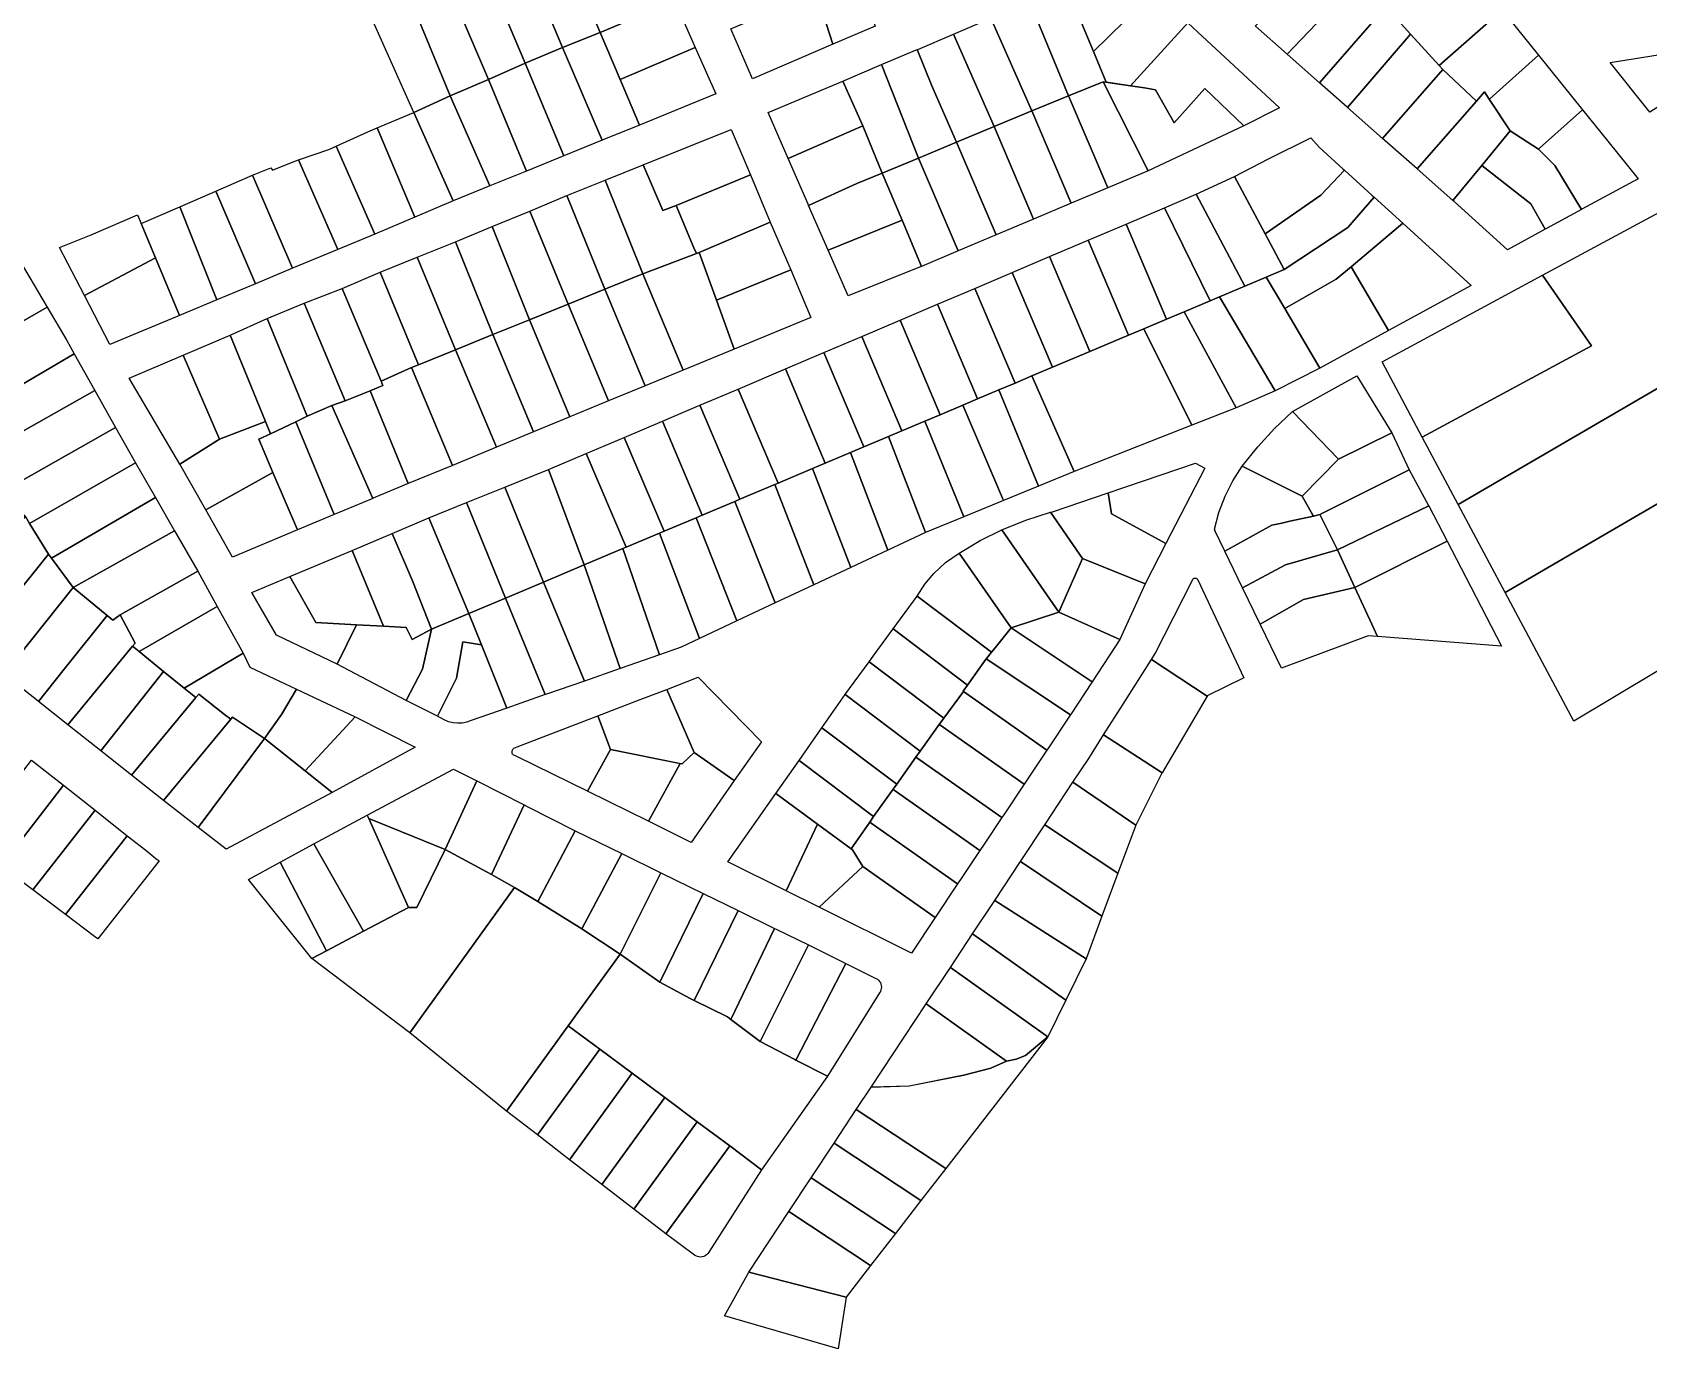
# Model space of a CAD drawing. Header units: millimetres. Extents: x 522658 to 553925, y 7796479 to 7820139.
# Drawn here: x 542794.7 to 543273.4, y 7802411.6 to 7802801.4 of the extents above; entities that cross this region are included whole.
import ezdxf

# ---------------------------------------------------------------- set-up
doc = ezdxf.new("R2010")
doc.units = ezdxf.units.MM
doc.layers.add('ZONA RESIDENCIAL 2 (ZR_2)', color=2, linetype='Continuous')

msp = doc.modelspace()

# ---------------------------------------------------------------- linework, layer by layer
at = {"layer": 'ZONA RESIDENCIAL 2 (ZR_2)'}
for points in [[(543031.8, 7802797.88), (543026.86, 7802813.27), (543022.29, 7802826.63), (543022.58, 7802826.75), (543028.89, 7802829.36), (543033.25, 7802831.08), (543044.29, 7802803.22), (543031.8, 7802797.88)], [(542951.67, 7802796.93), (542940.19, 7802824.42), (542951.19, 7802829), (542957.26, 7802814.68), (542962.9, 7802801.39), (542951.67, 7802796.93)], [(543156.89, 7802803.25), (543170.91, 7802817.77), (543178.81, 7802825.71), (543187.68, 7802817.36), (543166.34, 7802794.9), (543156.95, 7802803.19), (543156.89, 7802803.25)], [(542951.67, 7802796.93), (542940.64, 7802792.3), (542929.01, 7802819.77), (542940.01, 7802824.35), (542940.19, 7802824.42), (542951.67, 7802796.93)], [(542957.26, 7802814.68), (542979.05, 7802824.04), (542984.95, 7802810.67), (542962.9, 7802801.39), (542957.26, 7802814.68)], [(543127, 7802813.5), (543108.95, 7802795.68), (543100.89, 7802815.22), (543115.99, 7802821.7), (543116.52, 7802821.79), (543117.06, 7802821.78), (543117.58, 7802821.69), (543118.09, 7802821.52), (543118.56, 7802821.27), (543118.99, 7802820.94), (543119.04, 7802820.89), (543127, 7802813.5)], [(543230.04, 7802807.99), (543211.37, 7802791.57), (543202.9, 7802800.85), (543199.23, 7802804.87), (543219.37, 7802821.24), (543230.04, 7802807.99)], [(542940.64, 7802792.3), (542929.77, 7802787.44), (542917.98, 7802815.18), (542929.01, 7802819.77), (542940.64, 7802792.3)], [(543175.89, 7802786.47), (543166.34, 7802794.9), (543187.68, 7802817.36), (543188.92, 7802816.18), (543195.52, 7802808.95), (543175.89, 7802786.47)], [(542906.86, 7802810.55), (542917.98, 7802815.18), (542929.77, 7802787.44), (542918.46, 7802782.58), (542906.86, 7802810.55)], [(542991.04, 7802796.88), (542968.77, 7802787.45), (542962.9, 7802801.39), (542984.95, 7802810.67), (542991.04, 7802796.88)], [(543031.78, 7802797.87), (543007.93, 7802787.67), (543001.57, 7802802.49), (543026.86, 7802813.27), (543031.78, 7802797.87)], [(543112.68, 7802786.65), (543111.81, 7802786.78), (543101.61, 7802782.64), (543090.05, 7802810.56), (543100.89, 7802815.22), (543108.95, 7802795.68), (543112.68, 7802786.65)], [(543108.95, 7802795.68), (543127, 7802813.5), (543136.94, 7802804.26), (543119.92, 7802785.57), (543112.68, 7802786.65), (543108.95, 7802795.68)], [(542895.1, 7802805.65), (542906.86, 7802810.55), (542918.46, 7802782.58), (542907.62, 7802777.68), (542895.1, 7802805.65)], [(543078.59, 7802805.61), (543090.05, 7802810.56), (543101.61, 7802782.64), (543090.67, 7802778.2), (543078.59, 7802805.61)], [(543199.23, 7802804.87), (543202.9, 7802800.85), (543184.21, 7802779.12), (543184.1, 7802779.22), (543175.89, 7802786.47), (543195.52, 7802808.95), (543199.23, 7802804.87)], [(543240.79, 7802794.65), (543226.32, 7802781.69), (543226.2, 7802781.58), (543224.74, 7802783.78), (543222.36, 7802781.06), (543212.4, 7802790.44), (543211.37, 7802791.57), (543230.04, 7802807.99), (543240.79, 7802794.65)], [(542974.46, 7802773.93), (542963.43, 7802769.44), (542951.67, 7802796.93), (542962.9, 7802801.39), (542968.77, 7802787.45), (542974.46, 7802773.93)], [(543067.53, 7802800.82), (543078.59, 7802805.61), (543090.67, 7802778.2), (543079.55, 7802773.55), (543067.53, 7802800.82)], [(543119.92, 7802785.57), (543136.94, 7802804.26), (543139.92, 7802801.49), (543164.08, 7802779.05), (543153.54, 7802773.73), (543141.97, 7802784.75), (543132.82, 7802774.64), (543127.31, 7802784.4), (543124.04, 7802784.95), (543119.92, 7802785.57)], [(542963.43, 7802769.44), (542952.06, 7802764.81), (542940.64, 7802792.3), (542951.67, 7802796.93), (542963.43, 7802769.44)], [(542968.77, 7802787.45), (542991.04, 7802796.88), (542997.1, 7802783.15), (542974.46, 7802773.93), (542968.77, 7802787.45)], [(543068.43, 7802768.9), (543057.16, 7802764.18), (543046.21, 7802791.83), (543056.79, 7802796.29), (543061.12, 7802785.54), (543068.43, 7802768.9)], [(543068.43, 7802768.9), (543061.12, 7802785.54), (543056.79, 7802796.29), (543056.95, 7802796.36), (543067.53, 7802800.82), (543079.55, 7802773.55), (543068.43, 7802768.9)], [(543212.4, 7802790.44), (543194.55, 7802770), (543184.21, 7802779.12), (543202.9, 7802800.85), (543202.94, 7802800.8), (543211.37, 7802791.57), (543212.4, 7802790.44)], [(543295.02, 7802791.34), (543273.76, 7802777.72), (543261.99, 7802792.44), (543286.09, 7802796.29), (543293.47, 7802797.47), (543295.02, 7802791.34)], [(542952.06, 7802764.81), (542941.06, 7802760.33), (542929.77, 7802787.44), (542940.64, 7802792.3), (542952.06, 7802764.81)], [(543057.16, 7802764.18), (543046.38, 7802759.66), (543040.63, 7802773.69), (543034.73, 7802786.99), (543046.21, 7802791.83), (543057.16, 7802764.18)], [(543241.11, 7802767.12), (543240.76, 7802766.81), (543232.42, 7802772.25), (543226.2, 7802781.58), (543226.32, 7802781.69), (543240.79, 7802794.65), (543247.72, 7802786.05), (543253.8, 7802778.5), (543241.11, 7802767.12)], [(542941.06, 7802760.33), (542930.21, 7802755.91), (542918.46, 7802782.58), (542929.77, 7802787.44), (542941.06, 7802760.33)], [(543012.62, 7802777.66), (543034.73, 7802786.99), (543040.63, 7802773.69), (543018.52, 7802764.07), (543012.62, 7802777.66)], [(543125.17, 7802760.43), (543113.2, 7802755.38), (543101.61, 7802782.64), (543111.81, 7802786.78), (543125.17, 7802760.43)], [(543125.17, 7802760.43), (543111.81, 7802786.78), (543119.92, 7802785.57), (543124.04, 7802784.95), (543127.31, 7802784.4), (543132.82, 7802774.64), (543141.97, 7802784.75), (543153.54, 7802773.73), (543125.17, 7802760.43)], [(543194.55, 7802770), (543212.4, 7802790.44), (543222.36, 7802781.06), (543204.8, 7802760.95), (543194.55, 7802770)], [(542930.21, 7802755.91), (542919.27, 7802751.46), (542907.62, 7802777.68), (542918.46, 7802782.58), (542930.21, 7802755.91)], [(543090.67, 7802778.2), (543101.61, 7802782.64), (543113.2, 7802755.38), (543102.32, 7802750.79), (543090.67, 7802778.2)], [(543232.42, 7802772.25), (543223.95, 7802762), (543215.38, 7802751.62), (543204.8, 7802760.95), (543222.36, 7802781.06), (543224.74, 7802783.78), (543226.2, 7802781.58), (543232.42, 7802772.25)], [(542919.27, 7802751.46), (542907.98, 7802746.69), (542896.84, 7802773.14), (542907.62, 7802777.68), (542919.27, 7802751.46)], [(543102.32, 7802750.79), (543091.22, 7802746.1), (543079.55, 7802773.55), (543090.67, 7802778.2), (543102.32, 7802750.79)], [(543253.63, 7802749.01), (543253.5, 7802748.94), (543245.58, 7802761.98), (543240.76, 7802766.81), (543241.11, 7802767.12), (543253.8, 7802778.5), (543261.33, 7802769.15), (543270.26, 7802758.06), (543253.63, 7802749.01)], [(542907.98, 7802746.69), (542896.11, 7802741.67), (542884.7, 7802767.69), (542894.09, 7802771.92), (542896.84, 7802773.14), (542907.98, 7802746.69)], [(543007.41, 7802759.16), (542985.35, 7802750.11), (542981.44, 7802748.69), (542975.61, 7802762.16), (543001.62, 7802772.67), (543007.41, 7802759.16)], [(543046.38, 7802759.66), (543038.9, 7802756.6), (543024.6, 7802750.14), (543024.45, 7802750.48), (543018.52, 7802764.07), (543040.63, 7802773.69), (543046.38, 7802759.66)], [(543091.22, 7802746.1), (543080.12, 7802741.41), (543068.43, 7802768.9), (543079.55, 7802773.55), (543091.22, 7802746.1)], [(542896.11, 7802741.67), (542885.16, 7802737.11), (542873.53, 7802763.64), (542882.5, 7802766.73), (542884.7, 7802767.69), (542896.11, 7802741.67)], [(543080.12, 7802741.41), (543068.87, 7802736.66), (543057.16, 7802764.18), (543068.43, 7802768.9), (543080.12, 7802741.41)], [(543183.3, 7802760.58), (543176.32, 7802753.21), (543159.81, 7802741.78), (543150.75, 7802758.67), (543160.85, 7802763.98), (543173.3, 7802770.19), (543175.78, 7802767.41), (543182.91, 7802760.93), (543183.3, 7802760.58)], [(543240.76, 7802766.81), (543245.58, 7802761.98), (543253.5, 7802748.94), (543243.09, 7802743.28), (543242.74, 7802743.09), (543238.54, 7802750.59), (543223.95, 7802762), (543232.42, 7802772.25), (543240.76, 7802766.81)], [(542865.36, 7802761.29), (542865.79, 7802760.62), (542871.47, 7802762.9), (542873.53, 7802763.64), (542885.16, 7802737.11), (542871.74, 7802731.52), (542859.87, 7802759.08), (542865.36, 7802761.29)], [(543052.26, 7802745.8), (543046.38, 7802759.66), (543057.16, 7802764.18), (543068.87, 7802736.66), (543058.07, 7802732.1), (543052.26, 7802745.8)], [(542871.74, 7802731.52), (542860.82, 7802726.97), (542849.04, 7802754.39), (542859.87, 7802759.08), (542871.74, 7802731.52)], [(542991.34, 7802735.94), (542975.5, 7802729.9), (542964.3, 7802757.59), (542975.61, 7802762.16), (542981.44, 7802748.69), (542985.35, 7802750.11), (542990.64, 7802737.56), (542991.34, 7802735.94)], [(543013.25, 7802745.21), (542992.15, 7802736.25), (542991.34, 7802735.94), (542990.64, 7802737.56), (542985.35, 7802750.11), (543007.41, 7802759.16), (543013.25, 7802745.21)], [(543052.26, 7802745.8), (543030.39, 7802736.93), (543024.6, 7802750.14), (543038.9, 7802756.6), (543046.38, 7802759.66), (543052.26, 7802745.8)], [(543153.77, 7802726.23), (543139.37, 7802753.5), (543150.75, 7802758.67), (543159.81, 7802741.78), (543165.48, 7802731.21), (543160.15, 7802728.92), (543153.77, 7802726.23)], [(543192.1, 7802752.57), (543184.28, 7802743.6), (543165.48, 7802731.21), (543159.81, 7802741.78), (543176.32, 7802753.21), (543183.3, 7802760.58), (543191.39, 7802753.22), (543192.1, 7802752.57)], [(543238.54, 7802750.59), (543242.74, 7802743.09), (543231.56, 7802737), (543215.77, 7802751.28), (543215.38, 7802751.62), (543223.95, 7802762), (543238.54, 7802750.59)], [(542799.05, 7802719.97), (542784.76, 7802711.78), (542767.53, 7802739.93), (542772, 7802744.92), (542774.16, 7802748.18), (542776.8, 7802751.08), (542779.84, 7802753.55), (542788.84, 7802737.36), (542799.05, 7802719.97)], [(542860.82, 7802726.97), (542849.37, 7802722.2), (542838.36, 7802749.77), (542849.04, 7802754.39), (542860.82, 7802726.97)], [(542975.5, 7802729.9), (542964.24, 7802725.34), (542953.03, 7802753.04), (542964.3, 7802757.59), (542975.5, 7802729.9)], [(543143.5, 7802721.9), (543130.01, 7802749.46), (543139.37, 7802753.5), (543153.77, 7802726.23), (543146.33, 7802723.09), (543143.5, 7802721.9)], [(542849.37, 7802722.2), (542838.3, 7802717.59), (542831.17, 7802734.67), (542826.93, 7802744.83), (542838.36, 7802749.77), (542849.37, 7802722.2)], [(542953.39, 7802720.94), (542941.9, 7802716.28), (542930.87, 7802743.86), (542942, 7802748.47), (542953.39, 7802720.94)], [(542964.24, 7802725.34), (542953.39, 7802720.94), (542942, 7802748.47), (542953.03, 7802753.04), (542964.24, 7802725.34)], [(543130.56, 7802716.45), (543118.62, 7802744.62), (543130.01, 7802749.46), (543143.5, 7802721.9), (543135.78, 7802718.65), (543130.56, 7802716.45)], [(543165.48, 7802731.21), (543184.28, 7802743.6), (543192.1, 7802752.57), (543200.57, 7802744.87), (543185.26, 7802731.96), (543180.87, 7802728.26), (543165.6, 7802719.66), (543160.15, 7802728.92), (543165.48, 7802731.21)], [(543206.31, 7802681.52), (543256.43, 7802708.58), (543241.95, 7802729.45), (543277.92, 7802748.87), (543306.12, 7802713.48), (543216.96, 7802661.57), (543206.31, 7802681.52)], [(542812.14, 7802741.47), (542825.87, 7802747.36), (542826.93, 7802744.83), (542831.17, 7802734.67), (542810.11, 7802723.46), (542802.69, 7802737.71), (542812.14, 7802741.47)], [(542941.9, 7802716.28), (542931.08, 7802711.89), (542920.01, 7802739.36), (542930.87, 7802743.86), (542941.9, 7802716.28)], [(542997.27, 7802722.07), (542992.15, 7802736.25), (543013.25, 7802745.21), (543019.28, 7802731.03), (542997.27, 7802722.07)], [(543058.07, 7802732.1), (543057.92, 7802732.04), (543036.32, 7802723.42), (543030.39, 7802736.93), (543052.26, 7802745.8), (543058.07, 7802732.1)], [(543119.3, 7802711.69), (543107.37, 7802739.84), (543118.62, 7802744.62), (543130.56, 7802716.45), (543123.9, 7802713.63), (543119.3, 7802711.69)], [(543196.37, 7802713.08), (543185.26, 7802731.96), (543200.57, 7802744.87), (543220.84, 7802726.46), (543196.37, 7802713.08)], [(542931.08, 7802711.89), (542920.04, 7802707.41), (542908.66, 7802734.86), (542920.01, 7802739.36), (542931.08, 7802711.89)], [(543107.88, 7802706.87), (543095.96, 7802734.99), (543107.37, 7802739.84), (543119.3, 7802711.69), (543107.88, 7802706.87)], [(542838.3, 7802717.59), (542817.65, 7802708.99), (542810.11, 7802723.46), (542831.17, 7802734.67), (542838.3, 7802717.59)], [(542920.04, 7802707.41), (542909.06, 7802702.95), (542897.71, 7802730.38), (542908.66, 7802734.86), (542920.04, 7802707.41)], [(542997.27, 7802722.07), (543002.5, 7802707.59), (542987.42, 7802701.37), (542975.5, 7802729.9), (542991.34, 7802735.94), (542992.15, 7802736.25), (542997.27, 7802722.07)], [(543096.81, 7802702.2), (543084.91, 7802730.29), (543095.96, 7802734.99), (543107.88, 7802706.87), (543096.81, 7802702.2)], [(542907.02, 7802702.12), (542897.96, 7802698.14), (542886.48, 7802725.54), (542897.71, 7802730.38), (542909.06, 7802702.95), (542907.02, 7802702.12)], [(542987.42, 7802701.37), (542976.19, 7802696.73), (542964.24, 7802725.34), (542975.5, 7802729.9), (542987.42, 7802701.37)], [(543002.5, 7802707.59), (542997.27, 7802722.07), (543019.28, 7802731.03), (543025.25, 7802716.99), (543002.5, 7802707.59)], [(543085.75, 7802697.53), (543073.86, 7802725.59), (543084.91, 7802730.29), (543096.81, 7802702.2), (543090.74, 7802699.64), (543085.75, 7802697.53)], [(543196.37, 7802713.08), (543176.02, 7802701.95), (543165.6, 7802719.66), (543180.87, 7802728.26), (543185.26, 7802731.96), (543196.37, 7802713.08)], [(543206.31, 7802681.52), (543194.43, 7802703.79), (543241.95, 7802729.45), (543256.43, 7802708.58), (543206.31, 7802681.52)], [(542897.96, 7802698.14), (542898.52, 7802696.8), (542894.76, 7802695.28), (542887.36, 7802692.31), (542875.23, 7802721.24), (542886.48, 7802725.54), (542897.96, 7802698.14)], [(542976.19, 7802696.73), (542965.37, 7802692.26), (542953.39, 7802720.94), (542964.24, 7802725.34), (542976.19, 7802696.73)], [(543074.63, 7802692.85), (543062.75, 7802720.87), (543073.86, 7802725.59), (543085.75, 7802697.53), (543080.91, 7802695.49), (543074.63, 7802692.85)], [(543162.74, 7802695.21), (543146.33, 7802723.09), (543153.77, 7802726.23), (543160.15, 7802728.92), (543165.6, 7802719.66), (543176.02, 7802701.95), (543162.74, 7802695.21)], [(542807.04, 7802706.2), (542781.78, 7802691.35), (542780.46, 7802695.91), (542774.57, 7802706.42), (542784.76, 7802711.78), (542799.05, 7802719.97), (542804.85, 7802710.11), (542807.04, 7802706.2)], [(542887.36, 7802692.31), (542883.38, 7802690.88), (542876.09, 7802687.77), (542864.21, 7802716.68), (542875.23, 7802721.24), (542887.36, 7802692.31)], [(542965.37, 7802692.26), (542953.91, 7802687.53), (542941.9, 7802716.28), (542953.39, 7802720.94), (542965.37, 7802692.26)], [(543063.55, 7802688.18), (543051.68, 7802716.17), (543062.75, 7802720.87), (543074.63, 7802692.85), (543070.26, 7802691.01), (543063.55, 7802688.18)], [(543162.74, 7802695.21), (543151.19, 7802690.17), (543135.78, 7802718.65), (543143.5, 7802721.9), (543146.33, 7802723.09), (543162.74, 7802695.21)], [(542865.23, 7802682.51), (542863.75, 7802686.12), (542853.23, 7802711.73), (542864.21, 7802716.68), (542876.09, 7802687.77), (542872.71, 7802686.08), (542865.23, 7802682.51)], [(542953.91, 7802687.53), (542943.12, 7802683.07), (542931.08, 7802711.89), (542941.9, 7802716.28), (542953.91, 7802687.53)], [(543052.2, 7802683.39), (543040.34, 7802711.35), (543051.68, 7802716.17), (543063.55, 7802688.18), (543059.05, 7802686.28), (543052.2, 7802683.39)], [(543138.14, 7802685.05), (543123.9, 7802713.63), (543130.56, 7802716.45), (543135.78, 7802718.65), (543151.19, 7802690.17), (543138.14, 7802685.05)], [(542863.75, 7802686.12), (542850.16, 7802680.94), (542839.38, 7802705.85), (542853.23, 7802711.73), (542863.75, 7802686.12)], [(542943.12, 7802683.07), (542932.11, 7802678.52), (542920.04, 7802707.41), (542931.08, 7802711.89), (542943.12, 7802683.07)], [(543040.91, 7802678.62), (543029.06, 7802706.56), (543040.34, 7802711.35), (543052.2, 7802683.39), (543048.25, 7802681.72), (543040.91, 7802678.62)], [(543103.25, 7802671.37), (543090.74, 7802699.64), (543096.81, 7802702.2), (543107.88, 7802706.87), (543119.3, 7802711.69), (543123.9, 7802713.63), (543138.14, 7802685.05), (543103.25, 7802671.37)], [(543216.96, 7802661.57), (543306.12, 7802713.48), (543324.26, 7802690.72), (543275.77, 7802661.72), (543230.88, 7802635.49), (543216.96, 7802661.57)], [(542781.78, 7802691.35), (542807.04, 7802706.2), (542813.15, 7802695.33), (542785.22, 7802679.53), (542781.78, 7802691.35)], [(542838.33, 7802673.52), (542823.39, 7802699.02), (542839.38, 7802705.85), (542850.16, 7802680.94), (542838.33, 7802673.52)], [(542932.11, 7802678.52), (542919.12, 7802673.16), (542907.02, 7802702.12), (542909.06, 7802702.95), (542920.04, 7802707.41), (542932.11, 7802678.52)], [(543029.54, 7802673.83), (543017.7, 7802701.73), (543029.06, 7802706.56), (543040.91, 7802678.62), (543036.95, 7802676.95), (543029.54, 7802673.83)], [(542919.12, 7802673.16), (542906.01, 7802667.75), (542894.76, 7802695.28), (542898.52, 7802696.8), (542897.96, 7802698.14), (542907.02, 7802702.12), (542919.12, 7802673.16)], [(543015.53, 7802667.91), (543003.7, 7802695.78), (543017.7, 7802701.73), (543029.54, 7802673.83), (543025.71, 7802672.21), (543015.53, 7802667.91)], [(543004.2, 7802663.13), (542992.38, 7802690.97), (543003.7, 7802695.78), (543015.53, 7802667.91), (543014.54, 7802667.49), (543004.2, 7802663.13)], [(543092.66, 7802667.02), (543080.91, 7802695.49), (543085.75, 7802697.53), (543090.74, 7802699.64), (543103.25, 7802671.37), (543092.66, 7802667.02)], [(543167.88, 7802689.1), (543187, 7802699.71), (543197.33, 7802682.77), (543181.52, 7802675.03), (543167.88, 7802689.1)], [(542819.33, 7802684.36), (542784.11, 7802664.44), (542783.01, 7802665.26), (542772.75, 7802671.55), (542773.28, 7802672.27), (542778.28, 7802675.6), (542785.22, 7802679.53), (542813.15, 7802695.33), (542819.33, 7802684.36)], [(542906.01, 7802667.75), (542895.63, 7802663.41), (542895.5, 7802663.36), (542883.38, 7802690.88), (542887.36, 7802692.31), (542894.76, 7802695.28), (542906.01, 7802667.75)], [(542993.1, 7802658.45), (542981.29, 7802686.26), (542992.38, 7802690.97), (543004.2, 7802663.13), (543002.7, 7802662.5), (542993.1, 7802658.45)], [(543082.31, 7802662.78), (543070.59, 7802657.97), (543059.05, 7802686.28), (543063.55, 7802688.18), (543070.26, 7802691.01), (543082.31, 7802662.78)], [(543092.66, 7802667.02), (543082.31, 7802662.78), (543070.26, 7802691.01), (543074.63, 7802692.85), (543080.91, 7802695.49), (543092.66, 7802667.02)], [(542865.95, 7802671.04), (542846.08, 7802659.97), (542838.33, 7802673.52), (542850.16, 7802680.94), (542863.75, 7802686.12), (542865.23, 7802682.51), (542861.74, 7802680.96), (542865.95, 7802671.04)], [(542895.5, 7802663.36), (542884.07, 7802658.58), (542872.71, 7802686.08), (542876.09, 7802687.77), (542883.38, 7802690.88), (542895.5, 7802663.36)], [(542981.81, 7802653.68), (542970.01, 7802681.46), (542981.29, 7802686.26), (542993.1, 7802658.45), (542991.24, 7802657.66), (542981.81, 7802653.68)], [(543070.59, 7802657.97), (543059.21, 7802653.31), (543048.25, 7802681.72), (543052.2, 7802683.39), (543059.05, 7802686.28), (543070.59, 7802657.97)], [(543153.04, 7802672.96), (543157.63, 7802678.66), (543162.58, 7802684.05), (543167.88, 7802689.1), (543181.52, 7802675.03), (543170.79, 7802664), (543153.04, 7802672.96)], [(543230.88, 7802635.49), (543275.77, 7802661.72), (543324.26, 7802690.72), (543351.05, 7802657.11), (543251.19, 7802597.44), (543230.88, 7802635.49)], [(542784.11, 7802664.44), (542819.33, 7802684.36), (542825.22, 7802673.93), (542793.86, 7802655.91), (542792.68, 7802657.99), (542784.11, 7802664.44)], [(542884.07, 7802658.58), (542873.17, 7802654.03), (542865.95, 7802671.04), (542861.74, 7802680.96), (542865.23, 7802682.51), (542872.71, 7802686.08), (542884.07, 7802658.58)], [(542970.52, 7802648.93), (542958.73, 7802676.67), (542970.01, 7802681.46), (542981.81, 7802653.68), (542980.41, 7802653.09), (542970.52, 7802648.93)], [(543059.21, 7802653.31), (543048.02, 7802648.1), (543036.95, 7802676.95), (543040.91, 7802678.62), (543048.25, 7802681.72), (543059.21, 7802653.31)], [(543176.04, 7802658.6), (543174.09, 7802658.17), (543173.94, 7802658.44), (543170.79, 7802664), (543181.52, 7802675.03), (543197.33, 7802682.77), (543202.5, 7802671.81), (543176.04, 7802658.6)], [(542970.52, 7802648.93), (542969.54, 7802648.52), (542958.11, 7802643.69), (542947.56, 7802671.92), (542958.73, 7802676.67), (542970.52, 7802648.93)], [(543048.02, 7802648.1), (543037.09, 7802642.96), (543025.71, 7802672.21), (543029.54, 7802673.83), (543036.95, 7802676.95), (543048.02, 7802648.1)], [(542799.48, 7802646.91), (542793.86, 7802655.91), (542825.22, 7802673.93), (542831.12, 7802663.66), (542800.32, 7802645.69), (542799.48, 7802646.91)], [(542958.11, 7802643.69), (542946.03, 7802638.59), (542934.64, 7802666.71), (542947.56, 7802671.92), (542958.11, 7802643.69)], [(543037.09, 7802642.96), (543026.17, 7802637.82), (543014.54, 7802667.49), (543015.53, 7802667.91), (543025.71, 7802672.21), (543037.09, 7802642.96)], [(543130.43, 7802650.04), (543114.32, 7802658.85), (543113.32, 7802665.03), (543139.19, 7802673.8), (543141.97, 7802672.38), (543130.43, 7802650.04)], [(543161.77, 7802655.46), (543147.86, 7802647.76), (543144.92, 7802653.83), (543145.02, 7802653.77), (543144.77, 7802654.29), (543146.12, 7802659.25), (543147.96, 7802664.05), (543150.27, 7802668.63), (543153.04, 7802672.96), (543170.79, 7802664), (543173.94, 7802658.44), (543174.09, 7802658.17), (543167.1, 7802656.63), (543164.78, 7802656.02), (543161.77, 7802655.46)], [(543208.32, 7802661.15), (543181.28, 7802648.12), (543176.04, 7802658.6), (543202.5, 7802671.81), (543208.23, 7802661.33), (543208.32, 7802661.15)], [(542846.08, 7802659.97), (542865.95, 7802671.04), (542873.17, 7802654.03), (542854, 7802646.03), (542846.08, 7802659.97)], [(543026.17, 7802637.82), (543014.69, 7802632.42), (543002.7, 7802662.5), (543004.2, 7802663.13), (543014.54, 7802667.49), (543026.17, 7802637.82)], [(542806.81, 7802636.99), (542800.32, 7802645.69), (542831.12, 7802663.66), (542836.82, 7802653.74), (542806.81, 7802636.99)], [(542946.03, 7802638.59), (542934.83, 7802633.86), (542923.28, 7802662.13), (542934.64, 7802666.71), (542946.03, 7802638.59)], [(543014.69, 7802632.42), (543003.33, 7802627.08), (542991.24, 7802657.66), (542993.1, 7802658.45), (543002.7, 7802662.5), (543014.69, 7802632.42)], [(543124.25, 7802638.06), (543105.7, 7802645.55), (543096.21, 7802659.27), (543096.8, 7802659.43), (543113.32, 7802665.03), (543114.32, 7802658.85), (543130.43, 7802650.04), (543124.25, 7802638.06)], [(542793.86, 7802655.91), (542799.48, 7802646.91), (542776.67, 7802618.58), (542767.12, 7802625.78), (542792.68, 7802657.99), (542793.86, 7802655.91)], [(542923.91, 7802629.3), (542912.87, 7802624.7), (542907.3, 7802638.95), (542901.24, 7802653.01), (542912.07, 7802657.62), (542923.91, 7802629.3)], [(542934.83, 7802633.86), (542923.91, 7802629.3), (542912.07, 7802657.62), (542923.28, 7802662.13), (542934.83, 7802633.86)], [(543003.33, 7802627.08), (542992.27, 7802621.88), (542980.41, 7802653.09), (542981.81, 7802653.68), (542991.24, 7802657.66), (543003.33, 7802627.08)], [(543105.7, 7802645.55), (543098.68, 7802629.66), (543081.78, 7802654.1), (543088.89, 7802656.98), (543096.21, 7802659.27), (543105.7, 7802645.55)], [(543165.88, 7802643.75), (543153.13, 7802636.86), (543147.86, 7802647.76), (543161.77, 7802655.46), (543164.78, 7802656.02), (543167.1, 7802656.63), (543174.09, 7802658.17), (543176.04, 7802658.6), (543181.28, 7802648.12), (543165.88, 7802643.75)], [(543213.72, 7802650.72), (543186.42, 7802637), (543181.28, 7802648.12), (543208.32, 7802661.15), (543213.72, 7802650.72)], [(542820.69, 7802628.92), (542818.56, 7802627.35), (542816.28, 7802629.22), (542806.81, 7802636.99), (542836.82, 7802653.74), (542843.67, 7802641.82), (542820.69, 7802628.92)], [(542912.87, 7802624.7), (542907.14, 7802621.63), (542905.42, 7802625.2), (542898.72, 7802625.55), (542889.36, 7802647.94), (542901.24, 7802653.01), (542907.3, 7802638.95), (542912.87, 7802624.7)], [(542992.27, 7802621.88), (542986.84, 7802619.32), (542980.45, 7802617.09), (542969.54, 7802648.52), (542970.52, 7802648.93), (542980.41, 7802653.09), (542992.27, 7802621.88)], [(543098.68, 7802629.66), (543084.57, 7802625.01), (543069.23, 7802647.2), (543075.37, 7802650.89), (543081.78, 7802654.1), (543098.68, 7802629.66)], [(542898.72, 7802625.55), (542890.7, 7802625.99), (542878.6, 7802626.65), (542870.95, 7802640.21), (542889.36, 7802647.94), (542898.72, 7802625.55)], [(542980.45, 7802617.09), (542968.82, 7802613.03), (542958.11, 7802643.69), (542969.54, 7802648.52), (542980.45, 7802617.09)], [(543186.42, 7802637), (543171.13, 7802633.46), (543158.3, 7802626.15), (543153.13, 7802636.86), (543165.88, 7802643.75), (543181.28, 7802648.12), (543186.42, 7802637)], [(543219.23, 7802640.07), (543229.83, 7802619.59), (543193.12, 7802622.49), (543191.45, 7802626.11), (543186.42, 7802637), (543213.72, 7802650.72), (543219.23, 7802640.07)], [(542800.32, 7802645.69), (542806.81, 7802636.99), (542786.29, 7802611.33), (542776.67, 7802618.58), (542799.48, 7802646.91), (542800.32, 7802645.69)], [(542968.82, 7802613.03), (542958.19, 7802609.31), (542946.03, 7802638.59), (542958.11, 7802643.69), (542968.82, 7802613.03)], [(543069.23, 7802647.2), (543084.57, 7802625.01), (543079.82, 7802619.14), (543078.76, 7802617.83), (543056.73, 7802634.42), (543059, 7802637.94), (543061.67, 7802641.15), (543065.14, 7802644.37), (543069.23, 7802647.2)], [(543116.77, 7802621.59), (543098.68, 7802629.66), (543105.7, 7802645.55), (543124.25, 7802638.06), (543116.77, 7802621.59)], [(542826.31, 7802618.09), (542824.39, 7802619.66), (542825.15, 7802620.56), (542820.69, 7802628.92), (542843.67, 7802641.82), (542849.45, 7802631.41), (542826.31, 7802618.09)], [(542890.7, 7802625.99), (542884.92, 7802614.29), (542867.03, 7802622.86), (542859.73, 7802635.5), (542870.95, 7802640.21), (542878.6, 7802626.65), (542890.7, 7802625.99)], [(542946.61, 7802605.27), (542934.83, 7802633.86), (542946.03, 7802638.59), (542958.19, 7802609.31), (542947, 7802605.4), (542946.61, 7802605.27)], [(543142.62, 7802604.86), (543126.11, 7802615.72), (543127.19, 7802617.42), (543138.25, 7802639.18), (543138.3, 7802639.31), (543138.37, 7802639.43), (543138.46, 7802639.54), (543138.57, 7802639.64), (543138.69, 7802639.71), (543138.83, 7802639.76), (543138.96, 7802639.79), (543139.11, 7802639.8), (543139.25, 7802639.78), (543139.38, 7802639.74), (543139.51, 7802639.68), (543139.63, 7802639.59), (543139.73, 7802639.49), (543139.81, 7802639.38), (543139.87, 7802639.25), (543153.49, 7802610.21), (543142.66, 7802604.93), (543142.62, 7802604.86)], [(542798.8, 7802606.15), (542796.48, 7802603.25), (542795.89, 7802603.72), (542786.49, 7802611.18), (542786.29, 7802611.33), (542806.81, 7802636.99), (542816.28, 7802629.22), (542816.86, 7802628.74), (542804.54, 7802613.33), (542798.8, 7802606.15)], [(542927.67, 7802619.98), (542923.91, 7802629.3), (542934.83, 7802633.86), (542946.61, 7802605.27), (542935.22, 7802601.28), (542927.67, 7802619.98)], [(543077.2, 7802615.89), (543071.65, 7802608.12), (543049.62, 7802624.71), (543050.74, 7802626.24), (543056.73, 7802634.42), (543078.76, 7802617.83), (543077.27, 7802615.99), (543077.2, 7802615.89)], [(543158.3, 7802626.15), (543171.13, 7802633.46), (543186.42, 7802637), (543191.45, 7802626.11), (543193.12, 7802622.49), (543190.29, 7802622.71), (543164.61, 7802613.12), (543158.41, 7802625.93), (543158.3, 7802626.15)], [(542796.48, 7802603.25), (542798.8, 7802606.15), (542804.54, 7802613.33), (542816.86, 7802628.74), (542818.56, 7802627.35), (542820.69, 7802628.92), (542825.15, 7802620.56), (542824.39, 7802619.66), (542805.24, 7802596.3), (542796.48, 7802603.25)], [(542857.13, 7802617.57), (542839.62, 7802607.2), (542833.54, 7802612.17), (542826.31, 7802618.09), (542849.45, 7802631.41), (542857.13, 7802617.57)], [(542927.67, 7802619.98), (542922.23, 7802620.94), (542920.32, 7802610.19), (542914.69, 7802598.88), (542905.4, 7802603.54), (542910.22, 7802612.78), (542912.87, 7802624.7), (542923.91, 7802629.3), (542927.67, 7802619.98)], [(543084.57, 7802625.01), (543098.68, 7802629.66), (543116.77, 7802621.59), (543108.58, 7802609.1), (543084.57, 7802625.01)], [(542884.92, 7802614.29), (542890.7, 7802625.99), (542898.72, 7802625.55), (542905.42, 7802625.2), (542907.14, 7802621.63), (542912.87, 7802624.7), (542910.22, 7802612.78), (542905.4, 7802603.54), (542884.92, 7802614.29)], [(543070.42, 7802606.2), (543064.64, 7802598.32), (543042.5, 7802614.99), (543043.76, 7802616.71), (543049.62, 7802624.71), (543071.65, 7802608.12), (543070.32, 7802606.27), (543070.42, 7802606.2)], [(543108.58, 7802609.1), (543102.16, 7802599.32), (543077.2, 7802615.89), (543077.27, 7802615.99), (543078.76, 7802617.83), (543079.82, 7802619.14), (543084.57, 7802625.01), (543108.58, 7802609.1)], [(542826.31, 7802618.09), (542833.54, 7802612.17), (542814.93, 7802588.61), (542805.24, 7802596.3), (542824.39, 7802619.66), (542826.31, 7802618.09)], [(542927.67, 7802619.98), (542935.22, 7802601.28), (542924.62, 7802597.57), (542923.33, 7802597.11), (542921.99, 7802596.84), (542920.63, 7802596.78), (542919.27, 7802596.92), (542917.95, 7802597.26), (542916.69, 7802597.8), (542914.69, 7802598.88), (542920.32, 7802610.19), (542922.23, 7802620.94), (542927.67, 7802619.98)], [(542872.92, 7802606.88), (542868.52, 7802599.36), (542863.45, 7802592.28), (542853.95, 7802598.63), (542853.46, 7802598.01), (542851.63, 7802599.43), (542843.96, 7802605.39), (542843.06, 7802604.38), (542839.62, 7802607.2), (542857.13, 7802617.57), (542859.09, 7802613.41), (542864.49, 7802610.86), (542872.92, 7802606.88)], [(543063.29, 7802596.44), (543057.68, 7802588.58), (543035.44, 7802605.33), (543035.66, 7802605.64), (543036.69, 7802607.05), (543042.5, 7802614.99), (543064.64, 7802598.32), (543063.29, 7802596.44)], [(543095.61, 7802589.49), (543095.14, 7802588.78), (543070.42, 7802606.2), (543070.32, 7802606.27), (543071.65, 7802608.12), (543077.2, 7802615.89), (543102.16, 7802599.32), (543101.89, 7802598.9), (543095.61, 7802589.49)], [(543134.61, 7802591.2), (543129.3, 7802582.16), (543111.98, 7802593.41), (543117.73, 7802602.49), (543126.11, 7802615.72), (543142.62, 7802604.86), (543134.61, 7802591.2)], [(542839.62, 7802607.2), (542843.06, 7802604.38), (542824.04, 7802581.38), (542814.93, 7802588.61), (542833.54, 7802612.17), (542839.62, 7802607.2)], [(542990.74, 7802588.17), (542982.56, 7802606.82), (542991.89, 7802610.41), (543010.61, 7802591.33), (543002.58, 7802579.8), (542990.74, 7802588.17)], [(542851.63, 7802599.43), (542853.46, 7802598.01), (542833.55, 7802573.95), (542824.04, 7802581.38), (542843.06, 7802604.38), (542843.96, 7802605.39), (542851.63, 7802599.43)], [(542890.34, 7802598.66), (542875.46, 7802582.72), (542863.45, 7802592.28), (542868.52, 7802599.36), (542872.92, 7802606.88), (542890.34, 7802598.66)], [(542990.74, 7802588.17), (542987.17, 7802584.74), (542986.37, 7802584.91), (542965.89, 7802589.07), (542962.19, 7802599.01), (542974.75, 7802603.82), (542982.56, 7802606.82), (542990.74, 7802588.17)], [(543056.38, 7802586.76), (543050.69, 7802578.79), (543028.54, 7802595.47), (543035.44, 7802605.33), (543057.68, 7802588.58), (543056.38, 7802586.76)], [(543064.64, 7802598.32), (543070.42, 7802606.2), (543095.14, 7802588.78), (543088.81, 7802579.31), (543088.42, 7802578.73), (543063.49, 7802596.3), (543063.29, 7802596.44), (543064.64, 7802598.32)], [(542833.55, 7802573.95), (542853.46, 7802598.01), (542853.95, 7802598.63), (542863.45, 7802592.28), (542843.8, 7802565.94), (542833.55, 7802573.95)], [(542875.46, 7802582.72), (542890.34, 7802598.66), (542908.03, 7802589.69), (542883.49, 7802576.33), (542875.46, 7802582.72)], [(542965.89, 7802589.07), (542959.11, 7802576.65), (542938.33, 7802586.81), (542937.06, 7802587.43), (542936.93, 7802587.64), (542936.84, 7802587.87), (542936.78, 7802588.11), (542936.76, 7802588.35), (542936.79, 7802588.6), (542936.85, 7802588.84), (542936.95, 7802589.06), (542937.08, 7802589.27), (542937.25, 7802589.45), (542938.32, 7802589.86), (542962.19, 7802599.01), (542965.89, 7802589.07)], [(543049.6, 7802577.26), (543043.85, 7802569.22), (543021.76, 7802585.78), (543028.54, 7802595.47), (543050.69, 7802578.79), (543049.6, 7802577.26)], [(543057.68, 7802588.58), (543063.29, 7802596.44), (543063.49, 7802596.3), (543088.42, 7802578.73), (543082.41, 7802569.72), (543081.82, 7802568.84), (543056.67, 7802586.56), (543056.38, 7802586.76), (543057.68, 7802588.58)], [(542883.49, 7802576.33), (542852.04, 7802559.5), (542843.8, 7802565.94), (542863.45, 7802592.28), (542875.46, 7802582.72), (542883.49, 7802576.33)], [(543129.3, 7802582.16), (543129.22, 7802582.03), (543121.48, 7802566.62), (543102.85, 7802579.32), (543107.54, 7802586.4), (543111.98, 7802593.41), (543129.3, 7802582.16)], [(542803.91, 7802578.43), (542785.48, 7802554.49), (542775.85, 7802561.77), (542776.19, 7802562.21), (542794.44, 7802585.91), (542803.91, 7802578.43)], [(542977.21, 7802567.79), (542959.11, 7802576.65), (542965.89, 7802589.07), (542986.55, 7802584.87), (542977.21, 7802567.79)], [(542977.21, 7802567.79), (542986.55, 7802584.87), (542987.17, 7802584.74), (542990.74, 7802588.17), (543002.58, 7802579.8), (542989.84, 7802561.51), (542977.21, 7802567.79)], [(543043.85, 7802569.22), (543042.7, 7802567.55), (543037.19, 7802559.57), (543027.26, 7802566.87), (543014.87, 7802575.98), (543021.76, 7802585.78), (543043.85, 7802569.22)], [(543050.69, 7802578.79), (543056.38, 7802586.76), (543056.67, 7802586.56), (543081.82, 7802568.84), (543076.55, 7802560.95), (543075.33, 7802559.12), (543049.98, 7802576.99), (543049.6, 7802577.26), (543050.69, 7802578.79)], [(542926.28, 7802579.75), (542916.99, 7802559.46), (542894.33, 7802568.55), (542893.89, 7802569.55), (542919.4, 7802583.24), (542926.28, 7802579.75)], [(542813.29, 7802571.02), (542794.79, 7802547.46), (542785.48, 7802554.49), (542803.91, 7802578.43), (542813.29, 7802571.02)], [(542940.36, 7802572.61), (542930.65, 7802552.05), (542916.99, 7802559.46), (542926.28, 7802579.75), (542940.36, 7802572.61)], [(543043.85, 7802569.22), (543049.6, 7802577.26), (543049.98, 7802576.99), (543075.33, 7802559.12), (543070.01, 7802551.16), (543068.71, 7802549.21), (543043.15, 7802567.23), (543042.7, 7802567.55), (543043.85, 7802569.22)], [(543121.48, 7802566.62), (543116.21, 7802552.4), (543094.53, 7802566.74), (543102.85, 7802579.32), (543121.48, 7802566.62)], [(542930.65, 7802552.05), (542940.36, 7802572.61), (542941.28, 7802572.14), (542955.49, 7802564.95), (542944.43, 7802544.06), (542937.49, 7802548.16), (542930.65, 7802552.05)], [(543027.26, 7802566.87), (543017.93, 7802547.21), (543000.68, 7802555.8), (543014.87, 7802575.98), (543027.26, 7802566.87)], [(542822.81, 7802563.5), (542804.47, 7802540.15), (542794.79, 7802547.46), (542813.29, 7802571.02), (542822.81, 7802563.5)], [(542892.78, 7802535.23), (542878.05, 7802561.05), (542893.89, 7802569.55), (542894.33, 7802568.55), (542906.05, 7802542.26), (542892.78, 7802535.23)], [(542916.99, 7802559.46), (542908.56, 7802542.26), (542906.05, 7802542.26), (542894.33, 7802568.55), (542916.99, 7802559.46)], [(543037.19, 7802559.57), (543037.58, 7802559.28), (543040.64, 7802554.39), (543027.75, 7802542.31), (543017.93, 7802547.21), (543027.26, 7802566.87), (543037.19, 7802559.57)], [(543037.19, 7802559.57), (543042.7, 7802567.55), (543043.15, 7802567.23), (543068.71, 7802549.21), (543062.07, 7802539.28), (543040.64, 7802554.39), (543037.58, 7802559.28), (543037.19, 7802559.57)], [(543116.21, 7802552.4), (543111.48, 7802539.66), (543087.34, 7802555.88), (543094.53, 7802566.74), (543116.21, 7802552.4)], [(542814.04, 7802532.91), (542813.12, 7802533.61), (542810.21, 7802535.81), (542804.47, 7802540.15), (542822.81, 7802563.5), (542828.27, 7802559.18), (542831.29, 7802556.79), (542832.2, 7802556.07), (542814.04, 7802532.91)], [(542957.45, 7802535.95), (542944.43, 7802544.06), (542955.49, 7802564.95), (542969.27, 7802558.2), (542957.45, 7802535.95)], [(542881.76, 7802529.4), (542868.08, 7802555.7), (542878.05, 7802561.05), (542892.78, 7802535.23), (542881.76, 7802529.4)], [(542930.65, 7802552.05), (542937.49, 7802548.16), (542906.46, 7802505.08), (542877.47, 7802527.13), (542881.76, 7802529.4), (542892.78, 7802535.23), (542906.05, 7802542.26), (542908.56, 7802542.26), (542916.99, 7802559.46), (542930.65, 7802552.05)], [(542957.45, 7802535.95), (542969.27, 7802558.2), (542980.81, 7802552.55), (542968.77, 7802528.42), (542968.44, 7802528.65), (542957.45, 7802535.95)], [(542877.47, 7802527.13), (542858.73, 7802550.57), (542868.08, 7802555.7), (542881.76, 7802529.4), (542877.47, 7802527.13)], [(542968.77, 7802528.42), (542980.81, 7802552.55), (542993.35, 7802546.41), (542980.53, 7802520.17), (542968.77, 7802528.42)], [(543062.07, 7802539.28), (543055.02, 7802528.72), (543027.75, 7802542.31), (543040.64, 7802554.39), (543062.07, 7802539.28)], [(543111.48, 7802539.66), (543106.81, 7802527.06), (543079.7, 7802544.35), (543087.34, 7802555.88), (543111.48, 7802539.66)], [(542944.43, 7802544.06), (542957.45, 7802535.95), (542968.44, 7802528.65), (542968.77, 7802528.42), (542953.41, 7802507.21), (542935.11, 7802481.95), (542934.6, 7802482.34), (542906.46, 7802505.08), (542937.49, 7802548.16), (542944.43, 7802544.06)], [(543003.74, 7802541.32), (542990.71, 7802514.66), (542989.5, 7802515.31), (542980.53, 7802520.17), (542993.35, 7802546.41), (543003.74, 7802541.32)], [(543106.81, 7802527.06), (543100.76, 7802514.8), (543073.15, 7802534.45), (543079.7, 7802544.35), (543106.81, 7802527.06)], [(543014.47, 7802536.06), (543001.52, 7802509.11), (543000.55, 7802509.85), (542990.71, 7802514.66), (543003.74, 7802541.32), (543003.88, 7802541.25), (543014.47, 7802536.06)], [(543001.52, 7802509.11), (543014.47, 7802536.06), (543014.95, 7802535.83), (543024.52, 7802531.14), (543010.23, 7802502.52), (543001.52, 7802509.11)], [(543100.76, 7802514.8), (543095.42, 7802503.98), (543066.57, 7802524.51), (543073.15, 7802534.45), (543100.76, 7802514.8)], [(542962.71, 7802500.3), (542953.41, 7802507.21), (542968.77, 7802528.42), (542980.53, 7802520.17), (542989.5, 7802515.31), (542990.71, 7802514.66), (543000.55, 7802509.85), (543001.52, 7802509.11), (543010.23, 7802502.52), (543020.56, 7802497.21), (543020.84, 7802497.07), (543030.14, 7802492.29), (543010.68, 7802464.59), (543001.22, 7802471.64), (542991.59, 7802478.8), (542981.96, 7802485.97), (542972.34, 7802493.14), (542962.71, 7802500.3)], [(543035.66, 7802525.69), (543020.84, 7802497.07), (543020.56, 7802497.21), (543010.23, 7802502.52), (543024.52, 7802531.14), (543035.66, 7802525.69)], [(543045, 7802521.01), (543045.34, 7802520.72), (543045.63, 7802520.37), (543045.86, 7802519.99), (543046.03, 7802519.58), (543046.13, 7802519.14), (543046.17, 7802518.7), (543046.13, 7802518.25), (543046.03, 7802517.81), (543045.86, 7802517.4), (543045.58, 7802516.95), (543030.14, 7802492.29), (543020.84, 7802497.07), (543035.66, 7802525.69), (543044.12, 7802521.45), (543045, 7802521.01)], [(543095.42, 7802503.98), (543088.82, 7802498.41), (543086.06, 7802497.35), (543083.18, 7802496.72), (543059.41, 7802513.69), (543066.57, 7802524.51), (543095.42, 7802503.98)], [(543083.18, 7802496.69), (543078.54, 7802494.65), (543070.52, 7802492.55), (543054.39, 7802489.35), (543043.09, 7802489.01), (543059.41, 7802513.66), (543083.18, 7802496.69)], [(542962.71, 7802500.3), (542944.31, 7802474.9), (542935.11, 7802481.95), (542953.41, 7802507.21), (542962.71, 7802500.3)], [(542953.8, 7802467.56), (542944.31, 7802474.9), (542962.71, 7802500.3), (542972.34, 7802493.14), (542953.8, 7802467.56)], [(543065.19, 7802464.94), (543038.72, 7802482.42), (543043.09, 7802489.04), (543054.39, 7802489.38), (543070.52, 7802492.58), (543078.54, 7802494.68), (543083.18, 7802496.72), (543086.06, 7802497.35), (543088.82, 7802498.41), (543095.42, 7802503.98), (543065.19, 7802464.94)], [(542963.31, 7802460.23), (542953.8, 7802467.56), (542972.34, 7802493.14), (542981.96, 7802485.97), (542963.31, 7802460.23)], [(542972.82, 7802452.9), (542963.31, 7802460.23), (542981.96, 7802485.97), (542991.59, 7802478.8), (542972.82, 7802452.9)], [(543065.19, 7802464.94), (543057.84, 7802455.45), (543032.13, 7802472.43), (543038.72, 7802482.42), (543065.19, 7802464.94)], [(542982.33, 7802445.57), (542972.82, 7802452.9), (542991.59, 7802478.8), (543001.22, 7802471.64), (542982.33, 7802445.57)], [(543010.68, 7802464.59), (542995.02, 7802440.15), (542994.74, 7802439.75), (542994.39, 7802439.41), (542993.99, 7802439.13), (542993.55, 7802438.92), (542993.08, 7802438.78), (542992.6, 7802438.73), (542992.11, 7802438.75), (542991.64, 7802438.86), (542991.18, 7802439.04), (542990.77, 7802439.3), (542982.33, 7802445.57), (543001.22, 7802471.64), (543010.68, 7802464.59)], [(543057.84, 7802455.45), (543050.31, 7802445.72), (543025.36, 7802462.2), (543032.13, 7802472.43), (543057.84, 7802455.45)], [(543050.31, 7802445.72), (543042.94, 7802436.21), (543018.75, 7802452.19), (543025.36, 7802462.2), (543050.31, 7802445.72)], [(543042.94, 7802436.21), (543035.69, 7802426.84), (543006.9, 7802434.25), (543018.75, 7802452.19), (543042.94, 7802436.21)], [(542999.7, 7802421.33), (543006.9, 7802434.25), (543035.69, 7802426.84), (543033.35, 7802411.59), (542999.7, 7802421.33)]]:
    msp.add_lwpolyline(points, close=True, dxfattribs=at)

doc.saveas('drawing.dxf')
